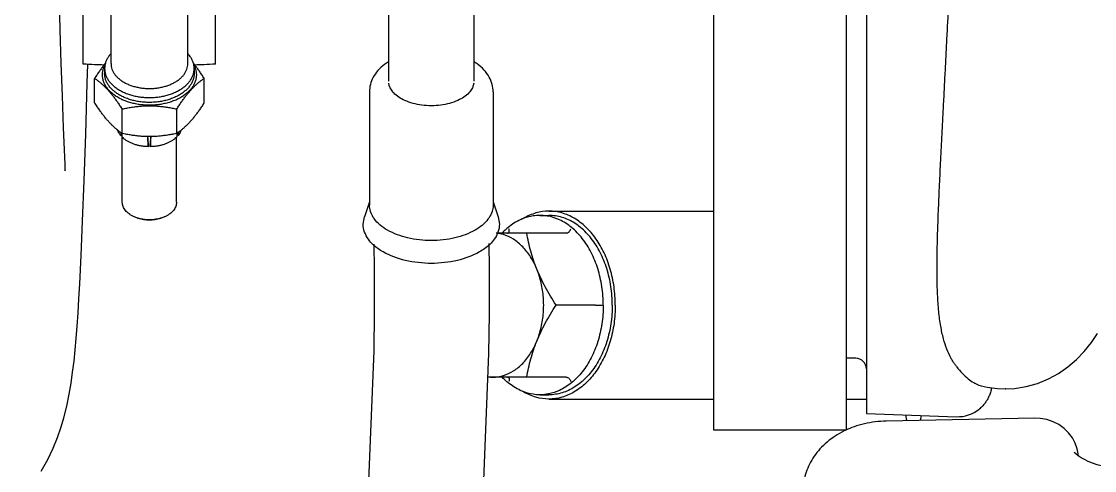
# Model space of a CAD drawing. Header units: millimetres. Extents: x 156850 to 204135, y 56350 to 74150.
# Drawn here: x 158827.8 to 158953.5, y 61372.1 to 61424.7 of the extents above; entities that cross this region are included whole.
import ezdxf

# ---------------------------------------------------------------- set-up
doc = ezdxf.new("R2010")
doc.units = ezdxf.units.MM
doc.header["$LTSCALE"] = 150
doc.layers.add('-----33 Equipment', color=5, linetype='Continuous')

# ---------------------------------------------------------------- blocks, each defined once
blk = doc.blocks.new('X-2F-PLAN$0$A$C73FA2420')
at = {"color": 0, "linetype": 'Continuous'}
for p, q in [((1663.271817690344, 602.8100826661102), (1665.419085973059, 602.7548779774806)), ((1665.441676891758, 603.2844823562191), (1675.148041852517, 603.2831704528071)), ((1660.930923669948, 601.9484888724983), (1663.78670071892, 601.9484875967028)), ((1664.933321976219, 600.7826822175994), (1664.36102496786, 600.7826824733056)), ((1665.505618649535, 600.0326819620095), (1675.148188383086, 600.0326776542934)), ((1649.274677315378, 598.7076892309124), (1656.894790349412, 598.7076858266955)), ((1657.08196536894, 598.8840021553915), (1657.131174126524, 598.7521355579956)), ((1657.339935161523, 598.7401770254946), (1660.195712210494, 598.7401757496991)), ((1656.18893508357, 595.4074476978858), (1655.784871592536, 595.4074000000837)), ((1656.189074228751, 595.6574560194858), (1655.785010664607, 595.6574099496938)), ((1649.274674478569, 592.3576892308774), (1656.894807097968, 592.3576858267188)), ((1657.082354031969, 592.1811044198112), (1657.131537346053, 592.3129394212738)), ((1657.340239049285, 592.3243721764884), (1660.196016098256, 592.3243709008093)), ((1665.505614629015, 591.0326819620095), (1675.148614672595, 591.0326776541187)), ((1664.933317285613, 590.2826822175994), (1664.361020277254, 590.2826824733056)), ((1660.931531445473, 589.1168791746022), (1663.787308494444, 589.1168778988067)), ((1665.442411056953, 587.7844823983032), (1675.148776022019, 587.7831704948912)), ((1646.6988644714, 570.4839978605742), (1647.558222856955, 570.342233883799)), ((1649.342875256669, 569.7479099619086), (1647.558222884429, 570.3422338747187)), ((1662.218460123637, 569.7479099619086), (1648.949455108377, 569.7479099619086)), ((1678.13048868312, 567.501034961897), (1663.447015088168, 567.501034961897)), ((1678.13048868312, 557.501034961897), (1663.447177379043, 557.501034961897)), ((1628.801449000719, 546.6890432389919), (1628.801449000719, 555.8662284922902)), ((1645.66644900071, 546.6890432389919), (1645.66644900071, 554.8761860195082)), ((1647.558226895519, 554.6598373849993), (1646.69942218042, 554.5180720638018)), ((1649.342875256436, 555.2541599618853), (1647.558222884429, 554.6598360491917)), ((1662.218460123637, 555.2541599618853), (1648.949455109425, 555.2541599618853)), ((1626.733949000714, 549.7780435578316), (1626.733949000714, 548.7173833859852)), ((1647.733949000714, 549.7780435578316), (1647.733949000714, 548.7173833859852)), ((1626.233949000714, 548.7173833859852), (1626.233949000714, 529.396066835383)), ((1648.233949000714, 548.7173833859852), (1648.233949000714, 529.4022621319164)), ((1637.233949000714, 543.2464895296725), (1637.233949000714, 547.8758041200927)), ((1622.579404361895, 529.3970439633122), (1624.079417769681, 529.3981051053852)), ((1622.580210923799, 513.9171664200258), (1622.579404344317, 529.3970439623226)), ((1624.079417769681, 529.3981051053852), (1643.020877678995, 529.4016176704899)), ((1643.020877678995, 529.4016176704899), (1680.058078451897, 529.4054076966131)), ((1624.08022540214, 513.8981074350886), (1622.588642806164, 513.8970612811972)), ((1643.021685259417, 513.9016163549968), (1624.08022540214, 513.8981074350886)), ((1626.233702969272, 513.8987704854226), (1626.233702969272, 511.5048353265738)), ((1631.003436124651, 512.7526764607173), (1631.003567341366, 513.8997903168784)), ((1680.058886089013, 513.9054070960265), (1643.021685259417, 513.9016163549968)), ((1624.542323453003, 511.5034155612811), (1624.172502385452, 500.9477432959829)), ((1629.753294660128, 511.5056516497862), (1624.542335300939, 511.5034155427129)), ((1663.568378057214, 511.5061365782749), (1629.753294660128, 511.5056516497862)), ((1820.383219978074, 511.4884457596927), (1663.568378057214, 511.5061365782749)), ((1623.982172273449, 491.7729050472844), (1623.655517760431, 509.1787198620732)), ((1624.319606929785, 505.1464964076877), (1623.730561619857, 505.1800011321902)), ((1627.868202723796, 498.3492696775938), (1627.78195703763, 498.0750391703914)), ((1627.436627175659, 495.2323018744937), (1627.436612061458, 495.2390304346918)), ((1619.584399603307, 486.6712540023145), (1619.83014425938, 486.7017301776796))]:
    blk.add_line(p, q, dxfattribs=at)
for points in [[(1617.787748947972, 608.2273669561255), (1619.150425071828, 607.4340694628772), (1620.467047644663, 606.7992281388142), (1621.738624891383, 606.2868663279805), (1622.964890799136, 605.8702587838052), (1624.027240476687, 605.5613102260977)], [(1631.864062202862, 569.251368125726), (1616.675615978078, 569.8632847326808), (1601.981536326581, 570.9654801898869), (1587.95394077606, 572.5005903809797), (1574.615323579172, 574.4326884578913), (1561.991473920527, 576.7361748408293), (1550.088632571744, 579.3951489264145), (1538.922602271894, 582.3983084791107), (1528.605356237153, 585.7036849514116), (1519.27595601487, 589.2378719035187), (1510.999648001394, 592.9231984831276), (1503.72948881262, 596.7130840027821), (1497.35495274642, 600.6008321121917), (1491.756245251861, 604.6066370941116), (1486.886906853528, 608.7207776511787), (1482.744968911167, 612.8949513391126), (1479.299633508082, 617.0903157570283), (1476.477521067369, 621.3180296887876), (1474.20732980629, 625.6210690676235), (1472.453677119105, 630.0241489137989), (1471.199246533331, 634.5330597899738), (1470.438595636981, 639.0587719029281)], [(1457.029300077818, 637.4964682849823), (1457.877365161898, 632.2741568234051), (1459.225374820293, 627.0655002678977), (1461.071146318922, 621.9687796796788), (1463.435184456874, 616.9715043224278), (1466.346690866048, 612.0655943437014), (1469.850817558472, 607.2344419565052), (1474.004503054311, 602.467854383518), (1478.848692673724, 597.7871550126001), (1484.38796162128, 593.2427660513204), (1490.61500465509, 588.8766552892048), (1497.586719636922, 584.6795067081111), (1505.424403485726, 580.6233368504909), (1514.240330902161, 576.711223646591), (1524.090941836126, 572.9806047906168), (1534.917568993638, 569.5042603774928), (1546.586411599303, 566.354175413202), (1558.98751059093, 563.5703242340242), (1572.114347427734, 561.1624188123969), (1585.968165240018, 559.1444113834295), (1600.528394685243, 557.5423091679113), (1615.779988946975, 556.39209797472), (1631.561790874228, 555.7547525482951)], [(1669.469656439382, 605.9739529545186), (1674.475586739718, 606.1177725482266), (1679.432729703141, 606.2608362627216), (1684.331774982507, 606.3924535894184), (1689.031103666755, 606.5052827430773)], [(1624.027033476741, 605.5613662013784), (1625.41941306321, 605.217922063428), (1626.799757274333, 604.9353789055021), (1628.113350315252, 604.710820469074), (1629.395012986497, 604.525829046499), (1630.675521017285, 604.3683215316269), (1631.980793255032, 604.2304822932929), (1633.340838111355, 604.1063530643005), (1634.780871001654, 603.9920442803996), (1636.32290912664, 603.8849245797028), (1637.983226297772, 603.7833661697223), (1639.707457081997, 603.6897186395945)], [(1653.009683171636, 605.3876040035975), (1652.958423270728, 605.384763143491), (1653.004932052689, 605.3871152108768)], [(1653.004932052689, 605.3871152108768), (1653.406846307334, 605.4054814489209), (1653.747110774624, 605.4196767084068)], [(1653.747110774624, 605.4196767084068), (1657.980409939541, 605.5842195114819), (1661.722646390321, 605.7258472592221), (1665.562221903587, 605.8571448554867), (1669.470209738123, 605.9739683850785)], [(1639.707389854942, 603.689722091076), (1643.034285450121, 603.5287079780828), (1647.077588688233, 603.3548234557966), (1651.823187795118, 603.1739340730128), (1657.264911437291, 602.9901181540918), (1663.271859250148, 602.8098645139835)], [(1644.389388671494, 569.2269012863981), (1641.498595544021, 569.199081505416), (1636.366840953589, 569.1916698790155), (1631.864038081025, 569.2513686657185)], [(1631.561828810722, 555.7547516991035), (1636.228988769813, 555.69199389813), (1641.515212204424, 555.6986226402805), (1644.431059815455, 555.7266872478067)], [(1627.781992162229, 498.0750034957309), (1627.624770713504, 497.3497880498762), (1627.469058180926, 496.1385863333126), (1627.436612061458, 495.2390304346918)], [(1627.436627175659, 495.2323018744937), (1627.488216555794, 494.1701913353754), (1627.700773186516, 492.8015607332927), (1628.074796118308, 491.4569241377176), (1628.593851311016, 490.1894646484288), (1629.241030809353, 489.0039672554121), (1630.000378757133, 487.9063787704217), (1630.858678715536, 486.9034338493948), (1631.82097173389, 485.9819831973291), (1632.873726425925, 485.1430662642815), (1633.916444175527, 484.4388935706811)], [(1619.830704738153, 486.7018077910761), (1620.413556402549, 486.8135333312093), (1621.082959308173, 487.0453258727794), (1621.713812655653, 487.3812541136285), (1622.291424346622, 487.8154594533844), (1622.804468733724, 488.3427206252818), (1623.239233279251, 488.9538534908206), (1623.581887942739, 489.6335492539802), (1623.823508546338, 490.3673941328307), (1623.956655540969, 491.1360106160282), (1623.98216938565, 491.7729071012)], [(1619.371248884709, 486.3513074173243), (1619.593752380926, 486.6852928444277), (1619.814926406369, 486.9803302878281), (1619.977170483558, 487.1778880602797)], [(1618.216874638456, 481.9487147736945), (1618.224409822724, 482.5136413453729), (1618.283088055789, 483.2027849308215), (1618.391183328931, 483.8582549829152), (1618.54097042908, 484.468546100019), (1618.723365915823, 485.0256863698014), (1618.928677255288, 485.5252614220954), (1619.147456157487, 485.9663975943113), (1619.371248884709, 486.3513074173243)]]:
    blk.add_lwpolyline(points, dxfattribs=at)
for centre, radius, start, end in [((1629.753436132916, 512.752819446323), 1.25, 271.3234847133646, 359.9934460199306), ((1628.170049699256, 500.8076880290173), 4, 177.9934463366594, 218.94241022045), ((1628.170049699256, 500.8076880290173), 4, 260.5680022171858, 261.2441287914926)]:
    blk.add_arc(centre, radius, start, end, dxfattribs=at)
for points, start_tangent, end_tangent in [([(1665.340498159989, 600.8610343108303), (1665.384763796115, 601.9502548656892), (1665.441676891758, 603.2844823562191)], (0.03970157082425574, 0.9992115818353232), (0.04372391944102773, 0.9990436521338258)), ([(1657.704055492417, 599.2363448746037), (1657.747786457418, 599.2910134416888), (1657.971399460454, 599.5564473685226), (1658.212631945615, 599.8195311722811), (1658.473954598769, 600.0819449741975), (1658.756748789223, 600.344333197223), (1659.061324614915, 600.6067214070936), (1659.387429205701, 600.8691351693124), (1659.735123759136, 601.1322189021739), (1660.105698639178, 601.397652735177), (1660.502390341833, 601.668338903517), (1660.930923669948, 601.9484888724983)], (0.6213114574076146, 0.7835637005967201), (0.8418437967647489, 0.539721244578693)), ([(1663.78670071892, 601.9484875967028), (1663.588103270507, 601.6683374859858), (1663.378849420813, 601.3976511777146), (1663.155236424529, 601.132217258797), (1662.914003947284, 600.869133463013), (1662.652681301464, 600.606719667092), (1662.369887114502, 600.3443314459291), (1662.065311288345, 600.0819432340795), (1661.73920669104, 599.8195294655743), (1661.391512127244, 599.556445724389), (1661.020937236026, 599.2910118832951), (1660.624245531973, 599.0203257141984), (1660.195712210494, 598.7401757496991)], (-0.5616186031856492, -0.827396243982081), (-0.8418437967612991, -0.5397212445828906)), ([(1665.558382985531, 600.6877506395103), (1665.330297434703, 600.8694090605131), (1664.982577951858, 601.1324257033993), (1664.611977919005, 601.3977918645251), (1664.215260575875, 601.6684090311173), (1663.78670071892, 601.9484875967028)], (-0.7753295374615732, 0.6315568924011075), (-0.8419211744188501, 0.5396005337894308)), ([(1661.288474370143, 598.7091545122094), (1661.480975845945, 599.0929982368834), (1661.745653865393, 599.5253790530842), (1662.038995077717, 599.9109491534182), (1662.35756032553, 600.2451880812296), (1662.69761472242, 600.5241771904984), (1663.055171441636, 600.7446455890895), (1663.426038457546, 600.9040084865992), (1663.805867693387, 601.0003974987776), (1664.190205998719, 601.0326825525844)], (0.415820927691357, 0.9094465108477922), (0.9999999935003736, 0.0001140090626108757)), ([(1661.659867560258, 598.7101593515836), (1661.774690626073, 598.9311656121863), (1662.027337824809, 599.343892752484), (1662.307345345966, 599.7119369400316), (1662.61143035593, 600.0309831902268), (1662.936027735239, 600.297290976916), (1663.277331874473, 600.5077380837174), (1663.631341298344, 600.6598572133807), (1663.99390556966, 600.75186490739), (1664.360773953726, 600.7826824589865)], (0.4410277038498556, 0.8974934899144338), (0.9999999935011712, 0.0001140090493200447)), ([(1664.203638309147, 600.6598569586058), (1663.849628884927, 600.5077378291171), (1663.508324743831, 600.2972907213843), (1663.183727364987, 600.0309829352191), (1662.879642355721, 599.7119366860134), (1662.599634834798, 599.3438924992806), (1662.346987634432, 598.9311653565965), (1662.232164568617, 598.7101590958773)], (-0.9465760582164404, -0.3224806443964108), (-0.4410277038449477, -0.8974934899160169)), ([(1665.505403494579, 600.0326819497277), (1665.179760611267, 600.0043497679289), (1664.85821555648, 599.9197837690008), (1664.544811946107, 599.7800474193064), (1664.243491012021, 599.5868979847291), (1663.958042040118, 599.3427644312032), (1663.692054716754, 599.0507168800104), (1663.448873986723, 598.7144279985805), (1663.44465736358, 598.7078896809835)], (-0.9999999935010192, -0.0001140090396878519), (-0.5411936027532401, -0.8408980225475198)), ([(1664.190205998719, 601.0326825525844), (1664.574547358323, 601.0004851353006), (1664.954385721125, 600.9041827321053), (1664.981339538819, 600.8948359201313)], (0.9999999935010137, 0.0001140089905164158), (0.9429407326971428, -0.3329606202220277)), ([(1664.378911858192, 600.7121259593987), (1664.203638309147, 600.6598569586058)], (-0.9686997745890235, -0.2482352648463691), (-0.946576058295426, -0.3224806441666173)), ([(1664.933070962084, 600.7826822033967), (1664.566202579765, 600.7518646519748), (1664.378911858192, 600.7121259593987)], (-0.9999999935001423, -0.0001140090934038051), (-0.9686997745982341, -0.2482352648031327)), ([(1665.55921258626, 600.6925928678247), (1665.29994225991, 600.7519483049982), (1664.933321976219, 600.7826822174829)], (-0.9603453558771906, 0.2788131945291641), (-0.9999999999983676, 1.463707864197941e-06)), ([(1664.981339538819, 600.8948359201313), (1665.321858104668, 600.7466783610871)], (0.9429407326946011, -0.332960620233427), (0.8874376394783587, -0.4609277991567525)), ([(1666.680988070788, 600.0327749719727), (1666.357863146579, 600.2976155945216), (1666.016539073316, 600.5079848765163), (1665.662515242468, 600.6600232837955), (1665.55921258626, 600.6925928678247)], (-0.7323950357281955, 0.6808799539128234), (-0.9603453558830884, 0.278813194520995)), ([(1647.536534758401, 597.2204294687253), (1647.585761524038, 597.3361022549798), (1647.738572043483, 597.6379285466974), (1647.913782416028, 597.9090557085001), (1648.108837679843, 598.1455300960224), (1648.320893490221, 598.3439033799805), (1648.546857595909, 598.5012828314793), (1648.783434931305, 598.615373503475), (1649.027175666066, 598.6845116973273), (1649.274677315378, 598.707689230796)], (0.3758923031782683, 0.9266633565712643), (0.9999999999999803, -1.419162131622023e-06)), ([(1655.785010664607, 595.6574099496938), (1655.808360910858, 596.0699702351121), (1655.860589159885, 596.4761471970123), (1655.941075002425, 596.8711169062881), (1656.048862357158, 597.2501877296017), (1656.18267086125, 597.6088568979176), (1656.340911072213, 597.94286396401), (1656.52170335257, 598.2482414222904), (1656.72290018457, 598.5213618124835), (1656.892504861229, 598.70993762539)], (0.02122069276738939, 0.9997748157455533), (0.7018371592228901, 0.7123374214048842)), ([(1656.892504861229, 598.70993762539), (1656.942111697048, 598.7589808119228)], (0.7018371587120681, 0.7123374219056505), (0.7204083259122268, 0.6935501740737253)), ([(1657.131175197545, 598.7521651990246), (1656.942031914019, 598.7589808249031)], (-0.9993478543676346, 0.03610908434269564), (-0.9993549357443244, 0.03591256614196541)), ([(1657.449592130957, 598.8948921203264), (1657.08196536894, 598.8840021553915)], (-0.9995665434058031, -0.02944019874429287), (-0.9995565225954092, -0.02977848448793586)), ([(1657.082036546082, 598.8840021425276), (1657.324620766798, 599.0589926057146), (1657.578071715427, 599.192095062288), (1657.703181195422, 599.2407785936957)], (0.770675699346343, 0.637227562522221), (0.9449564357271015, 0.3271961713987645)), ([(1657.34009500721, 598.7445936510921), (1657.131175197545, 598.7521651990246)], (-0.9993399864818789, 0.03632618090463309), (-0.9993478543723389, 0.03610908420884679)), ([(1657.265519398847, 598.3873175163171), (1657.332827888313, 598.7077820255072)], (0.1973427268535417, 0.9803345592998496), (0.2135162233730374, 0.9769395182696654)), ([(1657.332827888313, 598.7077820255072), (1657.339935161523, 598.7401770254946)], (0.2135162247928259, 0.976939517957353), (0.2150759128012724, 0.9765973334717772)), ([(1657.339935161523, 598.7401770254946), (1657.538532607257, 599.0203271326027), (1657.704055492417, 599.2363448746037)], (0.5616186032193704, 0.8273962439591621), (0.6213114573719731, 0.7835637006265466)), ([(1660.195712210494, 598.7401757496991), (1660.202822544146, 598.7077807817841)], (0.2151641037338815, -0.9765779070153108), (0.2136045108116474, -0.9769202183188014)), ([(1660.202822544146, 598.7077807817841), (1660.310706709744, 598.1799471090781), (1660.404451314476, 597.6386436261237), (1660.477957411436, 597.1078435495147), (1660.531213375158, 596.5817431209143), (1660.563629201148, 596.0569825195125), (1660.574544869247, 595.5322730556945), (1660.563678899081, 595.0075636006077), (1660.531312775565, 594.4828030228964), (1660.478106642258, 593.9567026445875), (1660.40465082298, 593.4259026458021), (1660.310957510024, 592.8845993508003), (1660.20330252219, 592.3575856806128)], (0.2136045106925612, -0.9769202183453545), (-0.213476575322716, -0.9769481827551624)), ([(1661.288467665785, 592.3562217035796), (1661.248356517171, 592.4458182725939), (1661.049893436604, 592.9560780830216), (1660.888250703807, 593.4965462252148), (1660.765323432046, 594.0608862043009), (1660.682552831247, 594.6424816502258), (1660.640909311012, 595.2345138879027), (1660.64088110358, 595.8300418807194), (1660.68246853957, 596.4220836074091), (1660.765184044256, 597.0036979201832), (1660.888057854143, 597.5680659228819), (1661.049649386201, 598.1085709166946), (1661.248064127285, 598.6188759747893), (1661.288474370143, 598.7091545122094)], (-0.4158187576354453, 0.9094475030462505), (0.4158209277165488, 0.9094465108374873)), ([(1661.659864776186, 592.3552078958019), (1661.552644904004, 592.5861301898258), (1661.363202871056, 593.0731963760918), (1661.208907534601, 593.5890977878007), (1661.091567865922, 594.1277859521797), (1661.012559565715, 594.6829452426755), (1660.972808933351, 595.2480669242796), (1660.972782008583, 595.8165254620835), (1661.012479107012, 596.3816561998101), (1661.091434816248, 596.9368334964965), (1661.20872345299, 597.4755484064808), (1661.362969915266, 597.9914849905763), (1661.552365804673, 598.4785943643074), (1661.659867560258, 598.7101593515836)], (-0.4410268010632176, 0.8974939335422362), (0.441027703828003, 0.8974934899236141)), ([(1662.232164568617, 598.7101590958773), (1662.124662812101, 598.4785941063892), (1661.935266922927, 597.9914847327163), (1661.781020460417, 597.4755481476896), (1661.663731823792, 596.9368332360755), (1661.584776114672, 596.3816559375264), (1661.545079016709, 595.8165251982864), (1661.545105941943, 595.2480666597257), (1661.584856575006, 594.6829449782963), (1661.663864875678, 594.1277856890811), (1661.781204544124, 593.589097527205), (1661.935499880114, 593.0731961186975), (1662.124941911548, 592.5861299360986), (1662.232161784545, 592.355207640212)], (-0.4410277038475256, -0.8974934899151498), (0.4410268010439735, -0.8974939335506081)), ([(1663.44465736358, 598.7078896809835), (1663.231557989027, 598.3381268145749), (1663.042839598143, 597.9265455338173), (1662.885092057521, 597.4848600297119), (1662.760299134068, 597.0186247536913), (1662.670030171052, 596.5337028849171), (1662.615420353133, 596.0361925971811), (1662.597156430478, 595.5323503711843), (1662.615468082484, 595.0285123150097), (1662.670125029399, 594.5310144847026), (1662.760439928621, 594.046113204211), (1662.885277017718, 593.5799063881859), (1663.043066397891, 593.1382568582194), (1663.231823776034, 592.7267186131212), (1663.444663628121, 592.3574619365972)], (-0.5411936027177376, -0.840898022579241), (0.5411964791904403, -0.8408961713033689)), ([(1656.962627012515, 595.7082517471281), (1656.972272363375, 596.0569843894918), (1657.004638488172, 596.5817449524184), (1657.057844620082, 597.1078453030786), (1657.131300435867, 597.6386452742736), (1657.224993747659, 598.1799485638039), (1657.265519398847, 598.3873175163171)], (0.01390629800227391, 0.9999033027624278), (0.1973427269578225, 0.9803345592790759)), ([(1647.169721703511, 595.5324888043106), (1647.183578482829, 595.8736565510044), (1647.224962610286, 596.2094470426091), (1647.293221433414, 596.5345646613277), (1647.387278468697, 596.8438821054879), (1647.43886758876, 596.9796473868773)], (-4.736550956070079e-05, 0.9999999988783866), (0.3758674495386865, 0.9266734378300137)), ([(1647.222595638596, 595.5324552751263), (1647.237539487076, 595.9151609396795), (1647.282189371763, 596.2922893054783), (1647.355894196662, 596.6583409918239), (1647.457579179318, 597.0079781406093), (1647.536534758401, 597.2204294687253)], (-4.73654980252648e-05, 0.9999999988784405), (0.3758923031832684, 0.926663356569029)), ([(1647.438866119715, 594.085733153217), (1647.387402698514, 594.2211451167823), (1647.293316361378, 594.5304411114776), (1647.225026739528, 594.8555431641289), (1647.183610802051, 595.1913242182927), (1647.169721703511, 595.5324888043106)], (-0.3758663387797987, 0.9266738883619956), (-4.736550578572703e-05, 0.9999999988785169)), ([(1647.536533243838, 593.8449505433091), (1647.457718954538, 594.0569860060932), (1647.356000851491, 594.4065999651211), (1647.282261351007, 594.7726348413853), (1647.237575741019, 595.1497530221823), (1647.222595638596, 595.5324552751263)], (-0.375891375065485, 0.9266637330503059), (-4.736546662921085e-05, 0.9999999988783648)), ([(1655.784859750769, 595.6574107637862), (1656.294505430502, 595.6907599564292), (1656.80406093644, 595.7240908688982), (1656.965597266564, 595.734654657077)], (0.9978651236403117, 0.06530846057273243), (0.997868782796257, 0.06525252728489715)), ([(1655.784871592536, 595.4074000000837), (1656.294520431547, 595.3740505363094), (1656.804079095018, 595.3407193958992), (1656.965611009276, 595.3301558987005)], (0.9978651126527359, -0.06530862844423754), (0.9978687845524192, -0.06525250044564776)), ([(1656.892511691665, 592.3554242370883), (1656.723183324328, 592.5436628473108), (1656.52196062333, 592.8167373514152), (1656.341139417025, 593.122073576611), (1656.182867566822, 593.4560445530224), (1656.04902508622, 593.8146832038765), (1655.941201821435, 594.1937294449308), (1655.860678562429, 594.5886807991774), (1655.808411835227, 594.9948458514991), (1655.785022506374, 595.4074008141179)], (-0.7018401363634922, 0.7123344881375411), (-0.02131546255629324, 0.9997727997183603)), ([(1656.18892324192, 595.6574552055099), (1656.762802183744, 595.6949948606198), (1656.965049777995, 595.708220184606)], (0.9978662888765176, 0.0652906541885023), (0.9978691669832697, 0.06524665192028713)), ([(1656.18893508357, 595.4074476978858), (1656.76281758165, 595.3699077817728), (1656.96505909285, 595.3566828612238)], (0.9978662819495644, -0.06529076004280786), (0.9978691700648027, -0.0652466047598102)), ([(1656.962638739613, 595.3566511779791), (1656.961406390416, 595.532274938887), (1656.962627012515, 595.7082517471281)], (-0.01397305748094483, 0.999902372066146), (0.0139062980831827, 0.9999033027624628)), ([(1657.265740699484, 592.6774758576066), (1657.225244551897, 592.8846008075052), (1657.131499946001, 593.4259042962221), (1657.057993845432, 593.9567044003052), (1657.00473788043, 594.482804855681), (1656.972322055954, 595.0075654712273), (1656.962638739613, 595.3566511779791)], (-0.1974191062699125, 0.9803191809207072), (-0.01397305756621703, 0.9999023720657982)), ([(1649.274674478569, 592.3576892308774), (1649.027474244009, 592.3808103639167), (1648.783726962283, 592.4498929795809), (1648.547138821566, 592.5639297065209), (1648.321159809711, 592.7212576324237), (1648.109085209435, 592.9195825617062), (1647.914007546147, 593.1560124704847), (1647.738771491451, 593.4270996783162), (1647.585932381451, 593.7288911230862), (1647.536533243838, 593.8449505433091)], (-0.9999999999998173, 1.419161590965089e-06), (-0.3758913750635413, 0.9266637330512113)), ([(1656.942417341168, 592.3060938416165), (1656.892511691665, 592.3554242370883)], (-0.7205220060615203, 0.6934320722172953), (-0.7018401364198458, 0.712334488083344)), ([(1657.131538417074, 592.3129097740748), (1656.942337558256, 592.3060938286944)], (-0.9993481874275084, -0.03609986542467249), (-0.9993552698510516, -0.03590326751769971)), ([(1657.34038000321, 592.3204765518312), (1657.131538417074, 592.3129097740748)], (-0.9993403237179876, -0.03631690231992348), (-0.9993481874293468, -0.03609986539865429)), ([(1657.332949487609, 592.3575869235792), (1657.265740699484, 592.6774758576066)], (-0.213564864956983, 0.9769288860794029), (-0.1974191063765001, 0.9803191808986536)), ([(1657.340239049285, 592.3243721764884), (1657.332949487609, 592.3575869235792)], (-0.2151641041845618, 0.9765779069136888), (-0.2135648646840696, 0.9769288861357894)), ([(1657.703794282977, 591.8291028781096), (1657.538863004418, 592.0442937092157), (1657.340239049285, 592.3243721764884)], (-0.6213601437813334, 0.7835250932293422), (-0.5617705439290891, 0.8272930895235913)), ([(1660.20330252219, 592.3575856806128), (1660.196016098256, 592.3243709008093)], (-0.2134765741500054, -0.9769481830101879), (-0.2150759103327985, -0.9765973340137979)), ([(1660.196016098256, 592.3243709008093), (1660.624576020404, 592.0442922916845), (1661.021293440019, 591.7736750696204), (1661.391893482301, 591.5083088963875), (1661.739612965612, 591.2452922463999), (1662.065742407111, 590.9829454253777), (1662.370343076414, 590.720624172478), (1662.653162107104, 590.4583029290079), (1662.91450960061, 590.1959561354015), (1663.155766981421, 589.9329395401292), (1663.379405101645, 589.6675734446035), (1663.588684542687, 589.3969563617138), (1663.787308494444, 589.1168778988067)], (0.8419211744235002, -0.5396005337812644), (0.5617705440087475, -0.8272930894688821)), ([(1664.190727019217, 590.0326825825032), (1663.806385659729, 590.0648799997871), (1663.426547296927, 590.1611824029824), (1663.055665188353, 590.3204607344232), (1662.698087587836, 590.5408476011944), (1662.358006765717, 590.8197591690114), (1662.039409858524, 591.1539254544768), (1661.74603212392, 591.5394286636147), (1661.481313147466, 591.9717491237097), (1661.288467665785, 592.3562217035796)], (-0.9999999935011391, -0.0001140090489139834), (-0.4158187576281427, 0.9094475030505135)), ([(1664.361019300413, 590.282682473422), (1663.994399994262, 590.3134163857903), (1663.631827011472, 590.4053414069931), (1663.277803180739, 590.5573798140977), (1662.936479109107, 590.7677490949281), (1662.611856505391, 591.03398286429), (1662.307741275057, 591.3529597736779), (1662.027698891354, 591.7209401103901), (1661.775012596627, 592.1336096387822), (1661.659864776186, 592.3552078958019)], (-0.9999999999985444, 1.913146852738201e-06), (-0.4410268010465417, 0.8974939335499815)), ([(1662.232161784545, 592.355207640212), (1662.347309604054, 592.1336093848222), (1662.599995899829, 591.7209398548002), (1662.880038282718, 591.3529595187865), (1663.184153512353, 591.0339826099225), (1663.50877611537, 590.7677488406771), (1663.850100188516, 590.5573795586824), (1664.204124019365, 590.4053411515197)], (0.4410268010429969, -0.8974939335509677), (0.9466450998316019, -0.3222779157236733)), ([(1663.444663628121, 592.3574619365972), (1663.449175418937, 592.3504669851973), (1663.692388003226, 592.0142335569253), (1663.958402989781, 591.7222466588137), (1664.243875085609, 591.4781781954807), (1664.545214313548, 591.2850974695757), (1664.858631158015, 591.145432583231), (1665.180184220313, 591.0609399031964), (1665.505614629015, 591.0326819621259)], (0.5411964792857115, -0.8408961712701472), (0.9999999999983197, -1.538866941578465e-06)), ([(1657.449533621781, 592.1702282530023), (1657.082282855059, 592.1811044068891)], (-0.9995667527385842, 0.02943309054092262), (-0.9995567439026026, 0.02977105505317262)), ([(1657.702929067076, 591.8246785292285), (1657.578418388613, 591.8731246123207), (1657.324954830925, 592.006169273227), (1657.082354031969, 592.1811044198112)], (-0.9449071266461508, 0.3273385434315057), (-0.7707865113742702, 0.6370935205160763)), ([(1660.931531445473, 589.1168791746022), (1660.502971528796, 589.3969577801181), (1660.106254107668, 589.6675750029972), (1659.735654054442, 589.9329411840881), (1659.387934561353, 590.1959578419919), (1659.061805113684, 590.4583046691259), (1658.757204444031, 590.7206259237137), (1658.47438541695, 590.9829471653211), (1658.213037931127, 591.2452939526993), (1657.97178055835, 591.5083105397061), (1657.748142445111, 591.7736766270828), (1657.703794282977, 591.8291028781096)], (-0.8419211744260998, 0.5396005337779028), (-0.6213601438085675, 0.7835250932088706)), ([(1665.559376775986, 590.372820041317), (1665.663000952802, 590.4055074765929), (1666.017010377022, 590.5576266060816), (1666.358314518118, 590.7680737139308), (1666.680953269592, 591.0325592965819)], (0.9603246910724434, 0.2788843626346888), (0.7324036585609754, 0.6808706785622757)), ([(1663.787308494444, 589.1168778988067), (1664.215841881116, 589.3970279067871), (1664.612533661537, 589.667714131414), (1664.983108562301, 589.9331479846151), (1665.330803126562, 590.1962317327852), (1665.558545520413, 590.377670929418)], (0.8418437967593706, 0.539721244585703), (0.7752474950141769, 0.6316575982875118)), ([(1664.981360510574, 590.170537587197), (1664.954894560389, 590.161356648372), (1664.575065324432, 590.0649676361936), (1664.190727019217, 590.0326825825032)], (-0.9429376272434965, -0.3329694147014862), (-0.9999999935009991, -0.0001140090971350545)), ([(1664.204124019365, 590.4053411515197), (1664.37888999586, 590.3532434019144)], (0.9466450999057732, -0.3222779155105078), (0.9686977617939303, -0.2482431193268989)), ([(1664.37888999586, 590.3532434019144), (1664.566697002039, 590.3134161302005), (1664.933317285613, 590.2826822177158)], (0.9686977618208865, -0.2482431192292824), (0.9999999999984978, -1.4637607054293e-06)), ([(1664.933568299748, 590.2826822319184), (1665.300436682184, 590.313499783224), (1665.559376775986, 590.372820041317)], (0.9999999935005468, 0.0001140090627999986), (0.960324691052513, 0.2788843626951261)), ([(1665.321420646622, 590.3184610466124), (1664.981360510574, 590.170537587197)], (-0.8875186684151293, -0.4607717582663023), (-0.9429376271750746, -0.3329694148962254)), ([(1665.442411056953, 587.7844823983032), (1665.385371566168, 589.1187590017798), (1665.341134335729, 590.2047160062939)], (-0.04381677574507092, 0.9990395838821612), (-0.03980009283586091, 0.9992076624057032)), ([(1644.300111477845, 569.3106392482296), (1644.946639705799, 569.8761467040749), (1646.698903259006, 570.4839978644159)], (0.6841176121099991, 0.7293717109959562), (0.999999995839669, 9.121608054107236e-05)), ([(1647.506901162094, 569.2947847971227), (1648.949268414988, 569.7479099545744)], (0.8467000541919062, 0.5320705011852095), (0.9999999969345105, 7.830010005420963e-05)), ([(1665.729037145618, 567.5144612616277), (1665.416055412614, 567.9724016694236), (1664.700510816532, 568.7523695891141), (1663.904712470481, 569.3114087313297), (1663.070902516949, 569.6396792643936), (1662.21845269145, 569.7479099616758)], (-0.5276023789589527, 0.8494914535865065), (-0.9999999999995473, -6.918218013639062e-07)), ([(1644.345277379616, 555.6439421231044), (1643.461608013604, 556.8558868956752), (1642.468950685579, 559.4456420459901), (1642.120301503921, 562.5005530990893), (1642.468739149626, 565.5555375114782), (1643.461217145901, 568.1455015713), (1644.300111477845, 569.3106392482296)], (-0.6942501093165087, 0.7197338297689766), (0.684117612099731, 0.7293717110057196)), ([(1647.287519279053, 555.8572174226865), (1646.010478529613, 557.3763426672085), (1645.10934417136, 559.7272374848835), (1644.79281111178, 562.5004036194296), (1645.109067018726, 565.2736658668146), (1646.009966416983, 567.6248343915213), (1647.358360153041, 569.1959771392867), (1647.506901162094, 569.2947847971227)], (-0.8034816591636482, 0.59532950824525), (0.8467000541994412, 0.5320705011761555)), ([(1662.087892671581, 566.907293459517), (1662.202704805182, 567.0057483441196), (1663.23292796046, 567.4855242579943)], (0.7407647333939352, 0.6717645493498181), (0.9899336578208664, 0.1415321628235481)), ([(1662.087929468718, 558.0947330868803), (1661.205095584388, 559.3833499960019), (1660.651248370879, 561.3881360540981), (1660.651171329897, 563.6133453896036), (1661.204879720579, 565.6182480033021), (1662.087892671581, 566.907293459517)], (-0.7407767389025999, 0.6717513104573664), (0.7407647333782885, 0.6717645493648574)), ([(1663.233018718311, 557.5165370436735), (1662.203016737476, 557.9960596814053), (1662.087929468718, 558.0947330868803)], (-0.9899397596696827, 0.1414894774361513), (-0.7407767389060275, 0.6717513104507175)), ([(1662.218816946493, 555.2541599806864), (1663.078881975613, 555.3644472773303), (1663.938430200913, 555.7090605479898), (1664.760829153704, 556.3038880929234), (1665.495603157906, 557.137961611792), (1665.729336878285, 557.4880815608776)], (0.999999994462642, 0.0001052368832870192), (0.5275979450264391, 0.8494942073979945)), ([(1628.841155406204, 555.8689584751264), (1628.801449000719, 555.2934764510137)], (-0.1361505428205635, -0.9906881596596702), (0, -1.000000000000273)), ([(1647.482586178347, 555.7226956384839), (1647.35902926384, 555.8056095524807), (1647.287519279053, 555.8572174226865)], (-0.8421975464980902, 0.5391690761463404), (-0.8034816591458714, 0.5953295082716851)), ([(1628.801449000719, 555.2934764510137), (1628.985719357501, 554.0537660003174), (1629.530476929038, 552.8682368451264), (1630.411913195625, 551.7887022981886), (1631.591505162534, 550.8623431996093), (1633.017699000658, 550.1296458870056)], (0, -0.99999999999991), (0.9258200997701915, -0.377964473014726)), ([(1641.450199000654, 550.1296458870056), (1642.872289726976, 550.8597325418959), (1644.055269777426, 551.7880065030768), (1644.937915729475, 552.86902260629), (1645.483324477565, 554.057583961694), (1645.647139479523, 554.8927836075891)], (0.9258200997749082, 0.3779644730040303), (0.0955284673330861, 0.995426698420708)), ([(1646.699422180536, 554.5180720638018), (1644.947150398861, 555.1255544180167), (1644.345277379616, 555.6439421231044)], (-0.9999999942504252, -0.0001072329297762415), (-0.6942501093186486, 0.7197338297668704)), ([(1648.949455098016, 555.2541599636315), (1647.482586178347, 555.7226956384839)], (-0.9999999999110353, 1.335365241193842e-05), (-0.8421975464080771, 0.5391690762871787)), ([(1627.148368117167, 551.8430844646064), (1627.247855579597, 552.0723776860978), (1628.140682260855, 553.4903541589738), (1628.184596898034, 553.5436429145047)], (0.3785345160008349, 0.9255871759028641), (0.6395710354400028, 0.768732001827077)), ([(1628.184596898034, 553.5436429145047), (1628.345776955946, 553.730978345091)], (0.6395710353329027, 0.7687320019120281), (0.6645392733107941, 0.7472533400576599)), ([(1628.47865138622, 553.3753321702243), (1628.301449000719, 553.4247214123025)], (-0.9898064187049478, 0.1424192876438995), (-0.9258200998252369, 0.377964472879047)), ([(1628.345776955946, 553.730978345091), (1628.767064493615, 554.1691140790936)], (0.6645392733981368, 0.7472533399795311), (0.7199546774737615, 0.6940210820892013)), ([(1628.678436528076, 553.3923177951947), (1628.640776501736, 553.380075095105), (1628.47865138622, 553.3753321702243)], (-0.9269360762673641, -0.3752192832569198), (-0.9898064187280713, 0.1424192874860138)), ([(1628.801449000719, 553.5741506576887), (1628.757090860861, 553.4466739154304), (1628.678436528076, 553.3923177951947)], (0, -0.9999999999997006), (-0.9269360762100508, -0.3752192833816242)), ([(1645.66644900071, 553.5741506576887), (1645.710807140451, 553.4466739154304), (1645.789174537989, 553.3924341406091)], (0, -1.000000000000147), (0.9264963119742269, -0.3763038451737626)), ([(1646.121887611225, 553.7312408221187), (1645.700833507814, 554.1691140790936)], (-0.6645737305131888, 0.7472226955282945), (-0.7199546774732605, 0.6940210820899454)), ([(1645.789174537989, 553.3924341406091), (1645.827121499577, 553.380075095105), (1645.989246615209, 553.3753321702243)], (0.9264963120090152, -0.3763038450839484), (0.9898064187328879, 0.1424192874343028)), ([(1645.989246615209, 553.3753321702243), (1646.16644900071, 553.4247214123025)], (0.9898064187049478, 0.1424192876438995), (0.9258200998252369, 0.377964472879047)), ([(1646.283301103278, 553.5436429145047), (1646.121887611225, 553.7312408221187)], (-0.6395710352411292, 0.7687320019876492), (-0.6645737304464662, 0.7472226955865972)), ([(1647.319529884146, 551.8430844646064), (1647.220042421715, 552.0723776860978), (1646.327215740341, 553.4903541589738), (1646.283301103278, 553.5436429145047)], (-0.3785345160008349, 0.9255871759028641), (-0.6395710354342519, 0.7687320018264517)), ([(1626.233949000714, 548.7173833859852), (1626.44531091617, 550.2348299719742), (1627.071274143062, 551.6939619368059), (1627.160200459533, 551.8414940176299)], (0, 0.9999999999999157), (0.52702445076197, 0.849850121078067)), ([(1626.73430214182, 549.7780435578316), (1626.791469099233, 550.5541278023738), (1627.148368117167, 551.8430844646064)], (0, 0.9999999999999575), (0.3785345160191532, 0.9255871758954028)), ([(1628.801449000719, 551.318357829412), (1629.865179593326, 551.1095829905826), (1630.927929726313, 550.8446110778023), (1631.978497604956, 550.5192168814829), (1633.017699000658, 550.1296458870056)], (0.985438288740011, -0.1700334646029756), (0.9258200997700984, -0.3779644730148575)), ([(1641.450199000654, 550.1296458870056), (1642.489400396356, 550.5192168814829), (1643.539968274883, 550.8446110778023), (1644.602718407987, 551.1095829905826), (1645.66644900071, 551.318357829412)], (0.9258200997700984, 0.3779644730148575), (0.9854382887399904, 0.1700334646029908)), ([(1648.233949000714, 548.7173833859852), (1648.022587085026, 550.2348299719742), (1647.396623858251, 551.6939619368059), (1647.307697541779, 551.8414940176299)], (0, 1.000000000000099), (-0.52702445076197, 0.849850121078067)), ([(1647.733595859492, 549.7780435578316), (1647.676428902079, 550.5541278023738), (1647.319529884146, 551.8430844646064)], (0, 0.9999999999999575), (-0.3785345160191532, 0.9255871758954028)), ([(1626.834986843751, 548.7507139650988), (1626.791469099233, 549.0019593131146), (1626.73430214182, 549.7780435578316)], (-0.1942001510972686, 0.9809619265367067), (0, 1.000000000000126)), ([(1633.017699000658, 550.1296458870056), (1634.056900396361, 549.6707124949899), (1635.107468274888, 549.1383216104005), (1636.170218407991, 548.5355616732268), (1637.233949000714, 547.8758041200927)], (0.9258200997696636, -0.3779644730157458), (0.840760061355779, -0.5414079046606577)), ([(1633.017699000658, 550.1296458870056), (1634.628163195564, 549.622632748913), (1636.352512734127, 549.3634626923013), (1638.115385267185, 549.3634626923013), (1639.839734805631, 549.622632748913), (1641.450199000654, 550.1296458870056)], (0.9258200997745427, -0.3779644730043187), (0.9258200997746585, 0.3779644730043072)), ([(1637.233949000714, 547.8758041200927), (1638.297679593321, 548.5355616732268), (1639.360429726425, 549.1383216104005), (1640.410997604951, 549.6707124949899), (1641.450199000654, 550.1296458870056)], (0.8407600613557461, 0.5414079046606702), (0.9258200997696636, 0.3779644730157458)), ([(1647.632911157561, 548.7507139650988), (1647.676428901963, 549.0019593131146), (1647.733595859492, 549.7780435578316)], (0.1942001510990248, 0.9809619265355636), (0, 1.000000000000093)), ([(1637.233949000714, 540.93920879293), (1635.087955458439, 541.0886642367113), (1633.024431244703, 541.5312870792113), (1631.122676437488, 542.2500675726915), (1629.455774407601, 543.2173833859852), (1628.087783265393, 544.3960611149087), (1627.071274143062, 545.7408048352227), (1626.44531091617, 547.1999367998797), (1626.233949000714, 548.7173833859852)], (-0.9999999999998506, 0), (0, 0.9999999999999003)), ([(1637.233949000714, 541.2927621835261), (1635.050876247115, 541.4550079703913), (1632.963214248419, 541.9346544118016), (1631.062203851528, 542.7107386564021), (1629.430928333197, 543.7493420987739), (1628.140682260855, 545.0050727847847), (1627.247855579597, 546.4230492576025), (1626.791469099233, 547.9412991413265), (1626.73430214182, 548.7173833859852)], (-0.9999999999998485, 0), (0, 1.000000000000214)), ([(1637.233949000714, 542.3534223553143), (1635.050876247115, 542.5156681421795), (1632.963214248419, 542.9953145834734), (1631.062203851528, 543.7713988281903), (1629.430928333197, 544.8100022706203), (1628.140682260855, 546.0657329565147), (1627.247855579597, 547.4837094293907), (1626.834986843751, 548.7507139650988)], (-0.9999999999998485, 0), (-0.1942001511394227, 0.980961926527844)), ([(1637.233949000714, 542.3534223553143), (1639.417021754314, 542.5156681421795), (1641.50468375301, 542.9953145834734), (1643.405694149784, 543.7713988281903), (1645.036969668115, 544.8100022706203), (1646.327215740341, 546.0657329565147), (1647.220042421715, 547.4837094293907), (1647.632911157561, 548.7507139650988)], (0.9999999999998485, 0), (0.1942001511394227, 0.980961926527844)), ([(1637.233949000714, 540.93920879293), (1639.379942542873, 541.0886642367113), (1641.443466756726, 541.5312870792113), (1643.345221563824, 542.2500675726915), (1645.012123593711, 543.2173833859852), (1646.380114735919, 544.3960611149087), (1647.396623858251, 545.7408048352227), (1648.022587085026, 547.1999367998797), (1648.233949000714, 548.7173833859852)], (0.9999999999999313, 0), (0, 1.000000000000083)), ([(1637.233949000714, 541.2927621835261), (1639.417021754314, 541.4550079703913), (1641.50468375301, 541.9346544118016), (1643.405694149784, 542.7107386564021), (1645.036969668115, 543.7493420987739), (1646.327215740341, 545.0050727847847), (1647.220042421715, 546.4230492576025), (1647.676428901963, 547.9412991413265), (1647.733595859492, 548.7173833859852)], (0.9999999999998485, 0), (0, 1.000000000000183)), ([(1628.801449000719, 546.6890432389919), (1628.757090860861, 546.5253482271801), (1628.640776501736, 546.3637791303918), (1628.479973300826, 546.227552129596), (1628.301449000719, 546.131365703186)], (0, -1.000000000000963), (-0.9258200997798457, -0.3779644729887245)), ([(1645.66644900071, 546.6890432389919), (1645.710807140451, 546.5253482271801), (1645.827121499577, 546.3637791303918), (1645.98792470037, 546.227552129596), (1646.16644900071, 546.131365703186)], (0, -0.9999999999995048), (0.9258200997825269, -0.3779644729884694)), ([(1637.233949000714, 543.2464895296725), (1637.233949000714, 543.0646849840996), (1637.233949000714, 542.855630582606), (1637.233949000714, 542.653756120184), (1637.233949000714, 542.4846878485987)], (0, -1.000000000000625), (0, -1)), ([(1622.597612234298, 513.9047780442052), (1622.494792592828, 514.1208394943969), (1621.89413276792, 515.1821663104929), (1621.190772435744, 516.1303960629157), (1620.396269877907, 516.9547038985183), (1619.537944989977, 517.6355440270272), (1618.625144874095, 518.1755355182104), (1617.666816417011, 518.574667063076), (1616.684476358001, 518.8286272787955), (1615.677667138749, 518.9395514526987)], (-0.4194912514155567, 0.907759378902623), (-0.999296344599762, 0.03750754149717535)), ([(1623.655517760431, 509.1787198620732), (1623.563514332054, 510.4733223377843), (1623.337699392461, 511.7408225451945), (1622.980323872063, 512.9631295826985), (1622.597612234298, 513.9047780442052)], (-0.01876367225421013, 0.9998239468044426), (-0.4194912513977852, 0.9077593789111871)), ([(1623.700004048529, 506.7754198405892), (1623.778186562471, 506.7900779024931)], (0.9800949921028691, 0.1985291073196613), (0.9854425807481093, 0.1700085881840423)), ([(1623.778186647338, 506.7900779219926), (1623.985127658118, 506.8218596720835), (1624.19677974924, 506.8464557570987)], (0.9854425807939226, 0.1700085878914364), (0.9952463584619751, 0.09738935242391442)), ([(1624.19677974924, 506.8464557570987), (1624.26775533671, 506.8529734148178), (1624.339734980837, 506.8587206338998)], (0.9952465362109634, 0.09738753598243967), (0.9972815531695993, 0.07368516607865361)), ([(1624.339734980837, 506.8587206338998), (1624.379706983105, 506.8616762018064)], (0.9972815836942661, 0.07368475302874372), (0.9972734665791853, 0.0737945312460425)), ([(1631.052157153143, 501.6158622780931), (1632.073005656013, 502.0833989583771), (1633.296111907694, 502.481478733127), (1634.759224442416, 502.8008174141869), (1636.484818106517, 503.0333841455285)], (0.8796666779182876, 0.4755907229539284), (0.995138038835196, 0.0984900180894541)), ([(1636.484818106517, 503.0333841455285), (1638.483552088845, 503.1736030983157), (1640.717200346058, 503.2318174222019), (1643.16078604362, 503.2263437433285)], (0.9951340447610886, 0.09853036566131737), (0.9998786050455417, -0.01558124423843329)), ([(1643.16078604362, 503.2263437433285), (1645.626275619492, 503.1645655569155), (1648.233265752089, 503.0724850784754), (1650.981550445431, 502.9546642745263)], (0.9998801080478924, -0.01548449321982985), (0.9989417789564642, -0.04599263261838861)), ([(1650.981550445431, 502.9546642745263), (1653.849251785083, 502.8163607799215), (1656.842258128221, 502.6664305382292), (1659.957198501448, 502.5057582843001)], (0.9989415406390673, -0.04599780848644983), (0.9986658337795676, -0.05163867195503178)), ([(1659.957198501448, 502.5057582843001), (1661.07447950833, 502.4481134171947), (1662.206173498416, 502.3903637242038), (1663.351853030967, 502.3316797377192)], (0.9986658264587983, -0.0516388135339774), (0.9987087549042689, -0.05080179994802387)), ([(1663.351853030967, 502.3316797377192), (1665.478236496914, 502.2237575139152), (1667.649035778828, 502.1129004142131), (1669.862473971443, 502.0003737736843)], (0.9987087549030346, -0.05080179996874331), (0.9987301609248361, -0.05037921852564847)), ([(1669.862473971443, 502.0003737736843), (1674.056704028277, 501.7925254618167), (1678.386495501618, 501.5832561958232), (1682.842863161582, 501.3717970094876), (1687.416221936233, 501.1592757701874), (1692.096001870697, 500.9487577592954)], (0.9987301706252956, -0.05037902621816932), (0.9990166305112158, -0.04433702698805098)), ([(1630.031777466414, 500.9500845784787), (1629.240616228897, 500.2623663318227), (1628.618753070943, 499.5879559363239), (1628.1615971633, 498.9440921624773), (1627.868202723796, 498.3492696775938)], (-0.7875039544626575, -0.616309598907348), (-0.3510084410107683, -0.9363722947306071)), ([(1630.031777466414, 500.9500845784787), (1630.344935062225, 501.1812764211791), (1630.684401920531, 501.4029935093131), (1631.052157153143, 501.6158622780931)], (0.7875039544410382, 0.6163095989359859), (0.8797135614828854, 0.4755039955064098)), ([(1627.51367035252, 496.861910386302), (1627.280720722629, 496.907865234476), (1627.017577108229, 496.9775556431268), (1626.775119058206, 497.0593242229079), (1626.554300201824, 497.149376450514), (1626.351831799489, 497.2459337692126), (1626.162522333441, 497.3492861022823), (1625.981860085623, 497.4607451948104), (1625.805976424483, 497.5825067844125), (1625.631672998774, 497.7175821032142), (1625.456373418914, 497.8699118511868), (1625.280626874999, 498.0420451500104), (1625.10863389913, 498.2332915788284), (1625.059471667162, 498.2928717117757)], (-0.9864300958835978, 0.1641818075567898), (-0.628780077776627, 0.77758318770045))]:
    blk.add_spline(points, degree=3, dxfattribs=dict(at, start_tangent=start_tangent, end_tangent=end_tangent))
blk = doc.blocks.new('X-2F-PLAN$0$zw$C47F')
at = {"layer": '-----33 Equipment'}
blk.add_blockref('X-2F-PLAN$0$A$C73FA2420', (2898.048655769322, 848.0194521513768), dxfattribs=at)

msp = doc.modelspace()

# ---------------------------------------------------------------- block references
at = {"layer": '-----33 Equipment', "rotation": 90.00000000000001}
msp.add_blockref('X-2F-PLAN$0$zw$C47F', (160286.2969182887, 56856.21575695537), dxfattribs=at)

doc.saveas('drawing.dxf')
